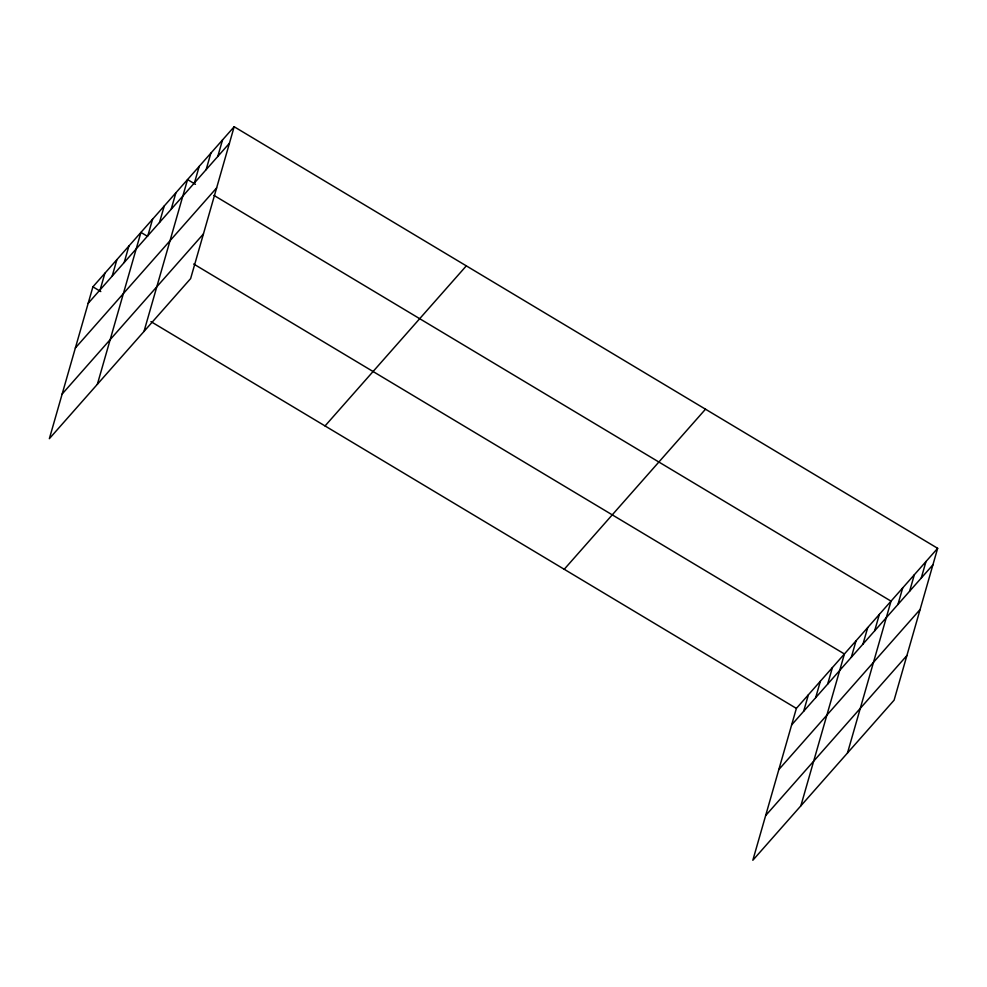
<?xml version="1.0" encoding="UTF-8"?>
<svg xmlns="http://www.w3.org/2000/svg" width="987" height="987" viewBox="0 0 987 987"><rect width="100%" height="100%" fill="white"/><g stroke="black" fill="none" stroke-linecap="round" stroke-linejoin="round"><path stroke-width="1.48" d="M234.166 126.743L92.901 286.822L49.35 438.684L190.627 278.605L234.166 126.743L937.65 548.316L894.099 700.178L752.834 860.257L796.373 708.395L937.65 548.316M100.168 289.734L104.906 273.214M112.173 276.126L116.91 259.618M124.189 262.517L128.915 246.01M97.38 384.264L140.931 232.401L147.519 236.349M147.853 235.708L152.578 219.188M159.499 222.507L164.237 205.987M171.158 209.293L175.896 192.773M144.003 331.435L187.555 179.572L195.463 184.31M194.464 182.879L199.201 166.359M206.123 169.678L210.86 153.158M217.782 156.464L222.519 139.944M803.652 711.306L808.39 694.786M815.657 697.698L820.394 681.178M827.661 684.09L832.399 667.57M800.864 805.824L844.416 653.974L193.686 264.01M851.325 657.28L856.062 640.76M862.983 644.067L867.721 627.559M874.642 630.866L879.38 614.346M847.488 753.007L891.027 601.145L213.932 195.377M897.948 604.451L902.686 587.931M909.607 591.25L914.344 574.73M921.253 578.037L925.991 561.517M88.164 303.342L229.428 143.263M75.357 348.004L216.622 187.925M62.156 394.023L203.433 233.944M325.044 425.94L466.32 265.861M564.231 569.277L705.495 409.198M791.636 724.914L932.912 564.835M778.829 769.576L920.106 609.497M765.641 815.595L906.917 655.516M92.901 286.822L100.81 291.572M150.937 321.602L796.373 708.395"/></g></svg>
